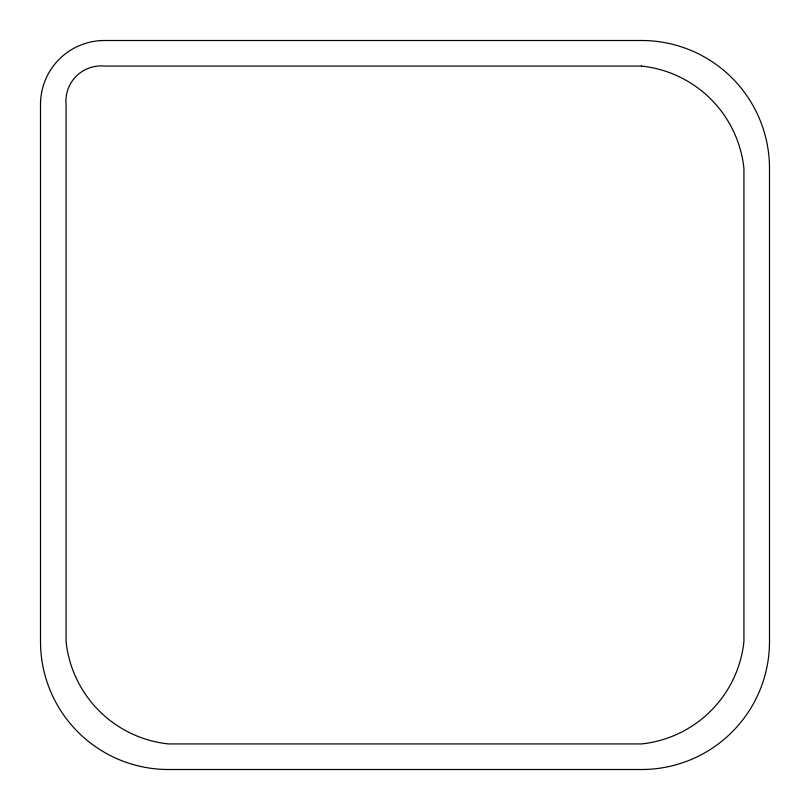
<?xml version="1.0" encoding="UTF-8"?>
<svg xmlns="http://www.w3.org/2000/svg" width="810" height="810" viewBox="0 0 810 810"><rect width="100%" height="100%" fill="white"/><g stroke="black" fill="none" stroke-linecap="round" stroke-linejoin="round"><path stroke-width="1.21" d="M641.601 40.5L104.449 40.5A63.949 63.949 0 0 0 40.5 104.449L40.5 641.601A127.899 127.899 0 0 0 168.399 769.5L641.601 769.5A127.899 127.899 0 0 0 769.5 641.601L769.5 168.399A127.899 127.899 0 0 0 641.601 40.5M641.601 66.076L104.449 66.076A35.174 35.174 0 0 0 66.076 104.449L66.076 641.601A115.101 115.101 0 0 0 168.399 743.924L641.601 743.924A115.101 115.101 0 0 0 743.924 641.601L743.924 168.399A115.101 115.101 0 0 0 641.601 66.076"/></g></svg>
